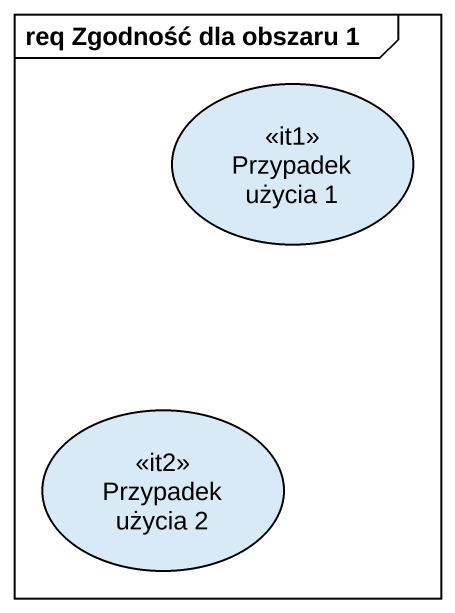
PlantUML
@startuml
mainframe req Zgodność dla obszaru 1
usecase "Przypadek użycia 1" as Przypadek_użycia_1 <<it1>>
usecase "Przypadek użycia 2" as Przypadek_użycia_2 <<it2>>
@enduml
